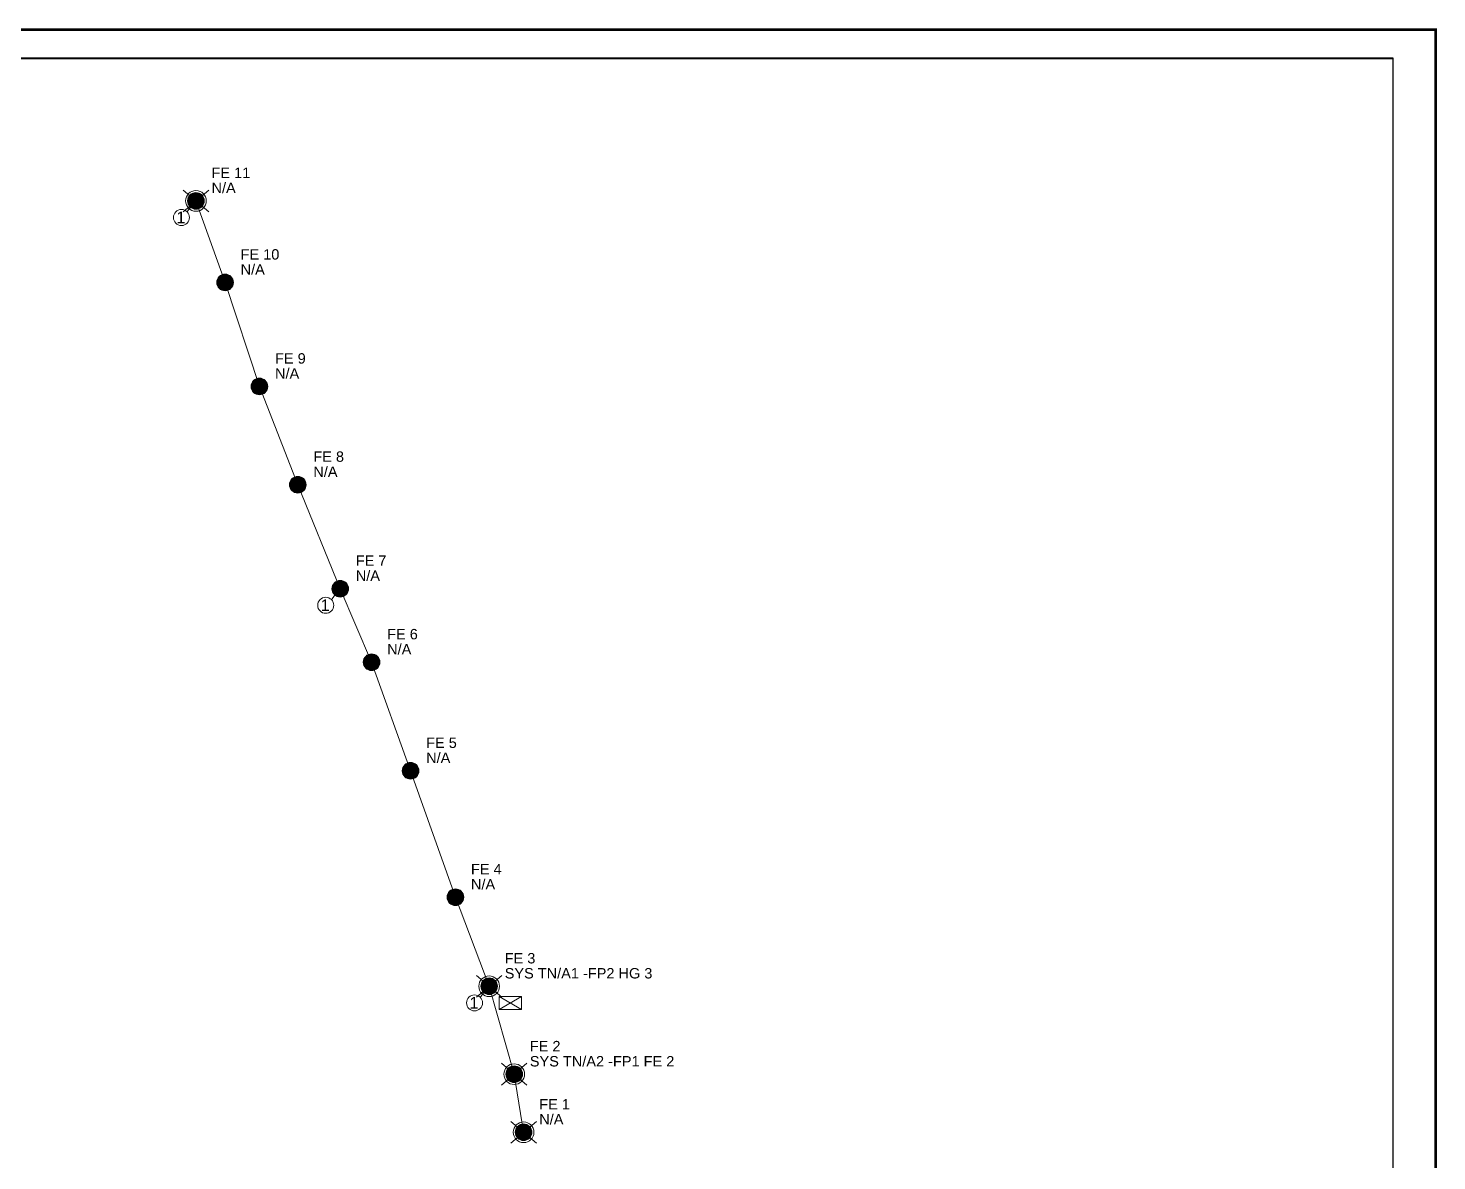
# Model space of a CAD drawing. Header units: inches. Extents: x -2907330 to 774627, y -12404360 to 10502691.
# Drawn here: x 13842 to 15266, y 2723 to 3867 of the extents above; entities that cross this region are included whole.
import ezdxf

# ---------------------------------------------------------------- set-up
doc = ezdxf.new("R2010")
doc.units = ezdxf.units.IN
doc.header["$MEASUREMENT"] = 0
for name, color, linetype, lineweight in [('BBOX 160A', 30, 'Continuous', 0), ('CABLE 185', 1, 'Continuous', 0), ('CABLE 95', 5, 'Continuous', 0), ('JUMLAH SERVIS', 7, 'Continuous', 0), ('POLE NUMBER', 7, 'Continuous', 0), ('TIANG LAMA', 112, 'Continuous', 0), ('UMBANG', 7, 'Continuous', 0)]:
    doc.layers.add(name, color=color, linetype=linetype, lineweight=lineweight)
doc.styles.add('style1', font='arial.ttf', dxfattribs={"height": 2})

# ---------------------------------------------------------------- blocks, each defined once
blk = doc.blocks.new('TIANG_BIRU')
at = {"lineweight": 0}
h = blk.add_hatch(color=5, dxfattribs=at)
h.dxf.hatch_style = 1
h.paths.add_polyline_path([(-1.6, 0, 1), (1.6, 0, 1)])
blk.add_circle((0, 0), 1.6, dxfattribs=at)
blk = doc.blocks.new('U1')
at = {"layer": 'UMBANG', "lineweight": 0}
for p, q in [((-2.46, 2.09), (2.46, -2.09)), ((2.46, 2.09), (-2.46, -2.09))]:
    blk.add_line(p, q, dxfattribs=at)
blk.add_circle((0, 0), 1.99, dxfattribs=at)
at = {"layer": 'UMBANG', "style": 'style1'}
blk.add_text('1', height=2.43, dxfattribs=at).set_placement((-1.04, -1.18))
blk = doc.blocks.new('S1')
at = {"layer": 'JUMLAH SERVIS'}
blk.add_lwpolyline([(1.11, 1.06), (2.41, 2.92)], dxfattribs=at)
at = {"layer": 'JUMLAH SERVIS', "lineweight": 0}
blk.add_circle((0, 0), 1.54, dxfattribs=at)
at = {"layer": 'JUMLAH SERVIS', "style": 'style1'}
blk.add_text('1', height=2.23, dxfattribs=at).set_placement((-0.97, -1.09))
blk = doc.blocks.new('BK')
at = {"color": 30, "lineweight": 0}
blk.add_lwpolyline([(2.16, 1.26), (-2.16, 1.26), (-2.16, -1.26), (2.16, -1.26)], close=True, dxfattribs=at)
blk.add_lwpolyline([(-2.16, -1.26), (2.16, 1.26), (2.16, -1.26), (-2.16, 1.26)], dxfattribs=at)
blk = doc.blocks.new('U2')
at = {"layer": 'UMBANG', "lineweight": 0}
for p, q in [((-2.46, 2.09), (2.46, -2.09)), ((2.46, 2.09), (-2.46, -2.09))]:
    blk.add_line(p, q, dxfattribs=at)
blk.add_circle((0, 0), 1.99, dxfattribs=at)
at = {"layer": 'UMBANG', "style": 'style1'}
blk.add_text('2', height=2.43, dxfattribs=at).set_placement((-1.04, -1.18))

msp = doc.modelspace()

# ---------------------------------------------------------------- linework, layer by layer
at = {"linetype": 'Continuous', "const_width": 2.7}
msp.add_lwpolyline([(15264.6, 3866), (12871.1, 3866), (12871.1, 2213.3), (15264.6, 2213.3)], close=True, dxfattribs=at)
for points in [[(12914.4, 3836.7), (15221.3, 3836.7), (15221.3, 2242.6), (12914.4, 2242.6)], [(12914.6, 3837.3), (15221.4, 3837.3), (15221.4, 2243.1), (12914.6, 2243.1)]]:
    msp.add_lwpolyline(points, close=True)
at = {"layer": 'CABLE 185'}
for p, q in [((14076, 3505.4), (14041.3, 3610.5)), ((14114.8, 3406.1), (14076, 3505.4)), ((14157.7, 3301.1), (14114.8, 3406.1)), ((14189.4, 3226.8), (14157.7, 3301.1)), ((14228.8, 3117.1), (14189.4, 3226.8)), ((14274.1, 2989.4), (14228.8, 3117.1)), ((14308.2, 2899.4), (14274.1, 2989.4)), ((14333.5, 2810.6), (14308.2, 2899.4)), ((14343, 2751.9), (14333.5, 2810.6))]:
    msp.add_line(p, q, dxfattribs=at)
at = {"layer": 'CABLE 95'}
msp.add_line((14041.3, 3610.5), (14011.9, 3692.9), dxfattribs=at)

# ---------------------------------------------------------------- block references
at = {"xscale": 5.253842213061719, "yscale": 5.253842213061719, "zscale": 5.253842213061719}
for p in [(14011.9, 3692.9), (14041.3, 3610.5), (14076, 3505.4), (14114.8, 3406.1), (14157.7, 3301.1), (14189.4, 3226.8), (14228.8, 3117.1), (14274.1, 2989.4), (14308.2, 2899.4), (14333.5, 2810.6), (14343, 2751.9)]:
    msp.add_blockref('TIANG_BIRU', p, dxfattribs=at)
at = {"layer": 'BBOX 160A', "xscale": 5.253842213061719, "yscale": 5.253842213061719, "zscale": 5.253842213061719}
msp.add_blockref('BK', (14329.6, 2882.5), dxfattribs=at)
at = {"layer": 'JUMLAH SERVIS', "xscale": 5.253842213061719, "yscale": 5.253842213061719, "zscale": 5.253842213061719}
for p in [(13997.2, 3676.1), (14143, 3284.3), (14293.4, 2882.6)]:
    msp.add_blockref('S1', p, dxfattribs=at)
at = {"layer": 'UMBANG', "xscale": 5.253842213061719, "yscale": 5.253842213061719, "zscale": 5.253842213061719}
for name, p in [('U2', (14011.9, 3692.9)), ('U1', (14308.2, 2899.4)), ('U1', (14333.5, 2810.6)), ('U1', (14343, 2751.9))]:
    msp.add_blockref(name, p, dxfattribs=at)

# ---------------------------------------------------------------- texts
at = {"layer": 'POLE NUMBER', "style": 'style1'}
for s, p in [('FE 11', (14027.6, 3716)), ('FE 10', (14057, 3633.6)), ('FE 9', (14091.8, 3528.5)), ('FE 8', (14130.5, 3429.3)), ('FE 7', (14173.4, 3324.2)), ('FE 6', (14205.1, 3249.9)), ('FE 5', (14244.5, 3140.2)), ('FE 4', (14289.8, 3012.5)), ('FE 3', (14323.9, 2922.5)), ('FE 2', (14349.3, 2833.7)), ('FE 1', (14358.8, 2775))]:
    msp.add_text(s, height=10.51, dxfattribs=at).set_placement(p)
at = {"layer": 'TIANG LAMA', "style": 'style1'}
for s, height, p in [('N/A', 10.51, (14027.6, 3700.8)), ('N/A', 10.51, (14057, 3618.4)), ('N/A', 10.51, (14091.8, 3513.3)), ('N/A', 10.51, (14130.5, 3414)), ('N/A', 10.51, (14173.4, 3309)), ('N/A', 10.51, (14205.1, 3234.7)), ('N/A', 10.51, (14244.5, 3125)), ('N/A', 10.51, (14289.8, 2997.2)), ('SYS TN/A1 -FP2 HG 3', 10.508, (14323.9, 2907.3)), ('SYS TN/A2 -FP1 FE 2', 10.508, (14349.3, 2818.4)), ('N/A', 10.51, (14358.8, 2759.8))]:
    msp.add_text(s, height=height, dxfattribs=at).set_placement(p)

doc.saveas('drawing.dxf')
